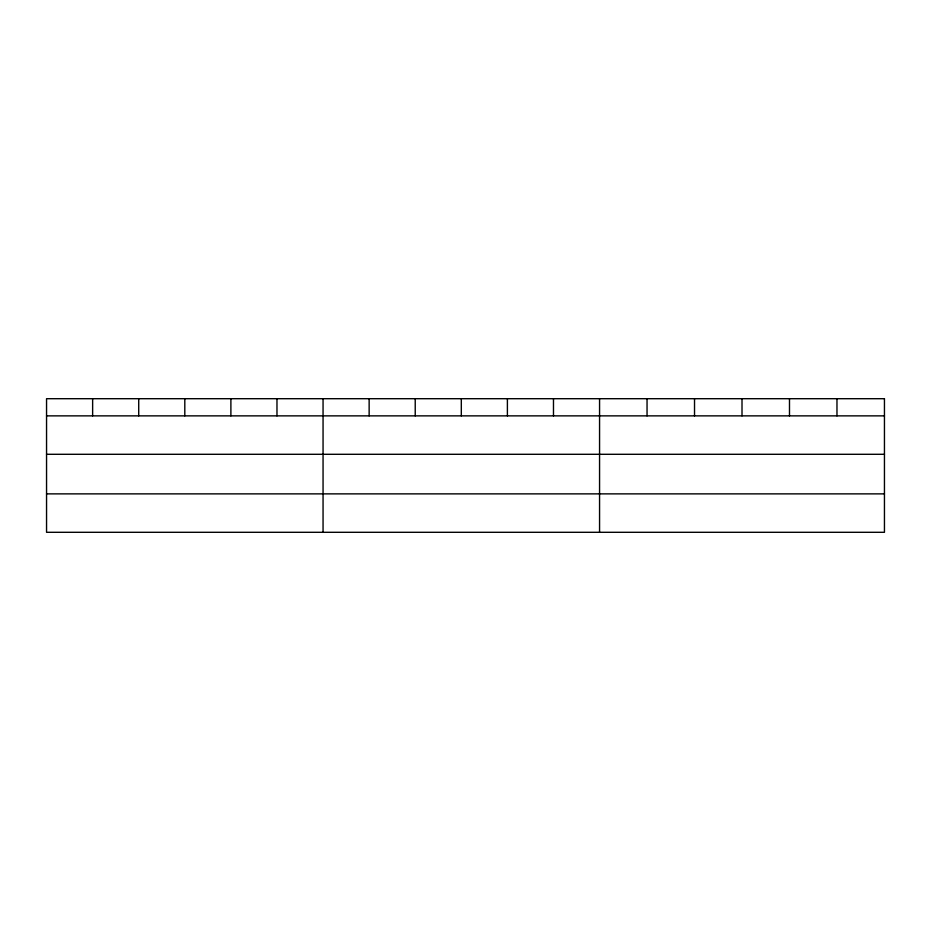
<?xml version="1.0" encoding="UTF-8"?>
<svg xmlns="http://www.w3.org/2000/svg" width="931" height="931" viewBox="0 0 931 931"><rect width="100%" height="100%" fill="white"/><g stroke="black" fill="none" stroke-linecap="round" stroke-linejoin="round"><path stroke-width="1.4" d="M46.55 415.866L884.45 415.866M46.55 454.293L884.45 454.293M46.55 493.872L884.45 493.872M836.969 398.701L836.969 415.866M789.488 398.701L789.488 415.866M742.007 398.701L742.007 415.866M694.526 398.701L694.526 415.866M647.045 398.701L647.045 415.866M599.564 398.701L599.564 532.299M553.48 398.701L553.48 415.866M507.395 398.701L507.395 415.866M461.31 398.701L461.31 415.866M415.226 398.701L415.226 415.866M369.142 398.701L369.142 415.866M323.057 398.701L323.057 532.299M276.973 398.701L276.973 415.866M230.888 398.701L230.888 415.866M184.804 398.701L184.804 415.866M138.719 398.701L138.719 415.866M92.635 398.701L92.635 415.866M884.45 398.701L46.55 398.701L46.55 532.299L884.45 532.299L884.45 398.701"/></g></svg>
